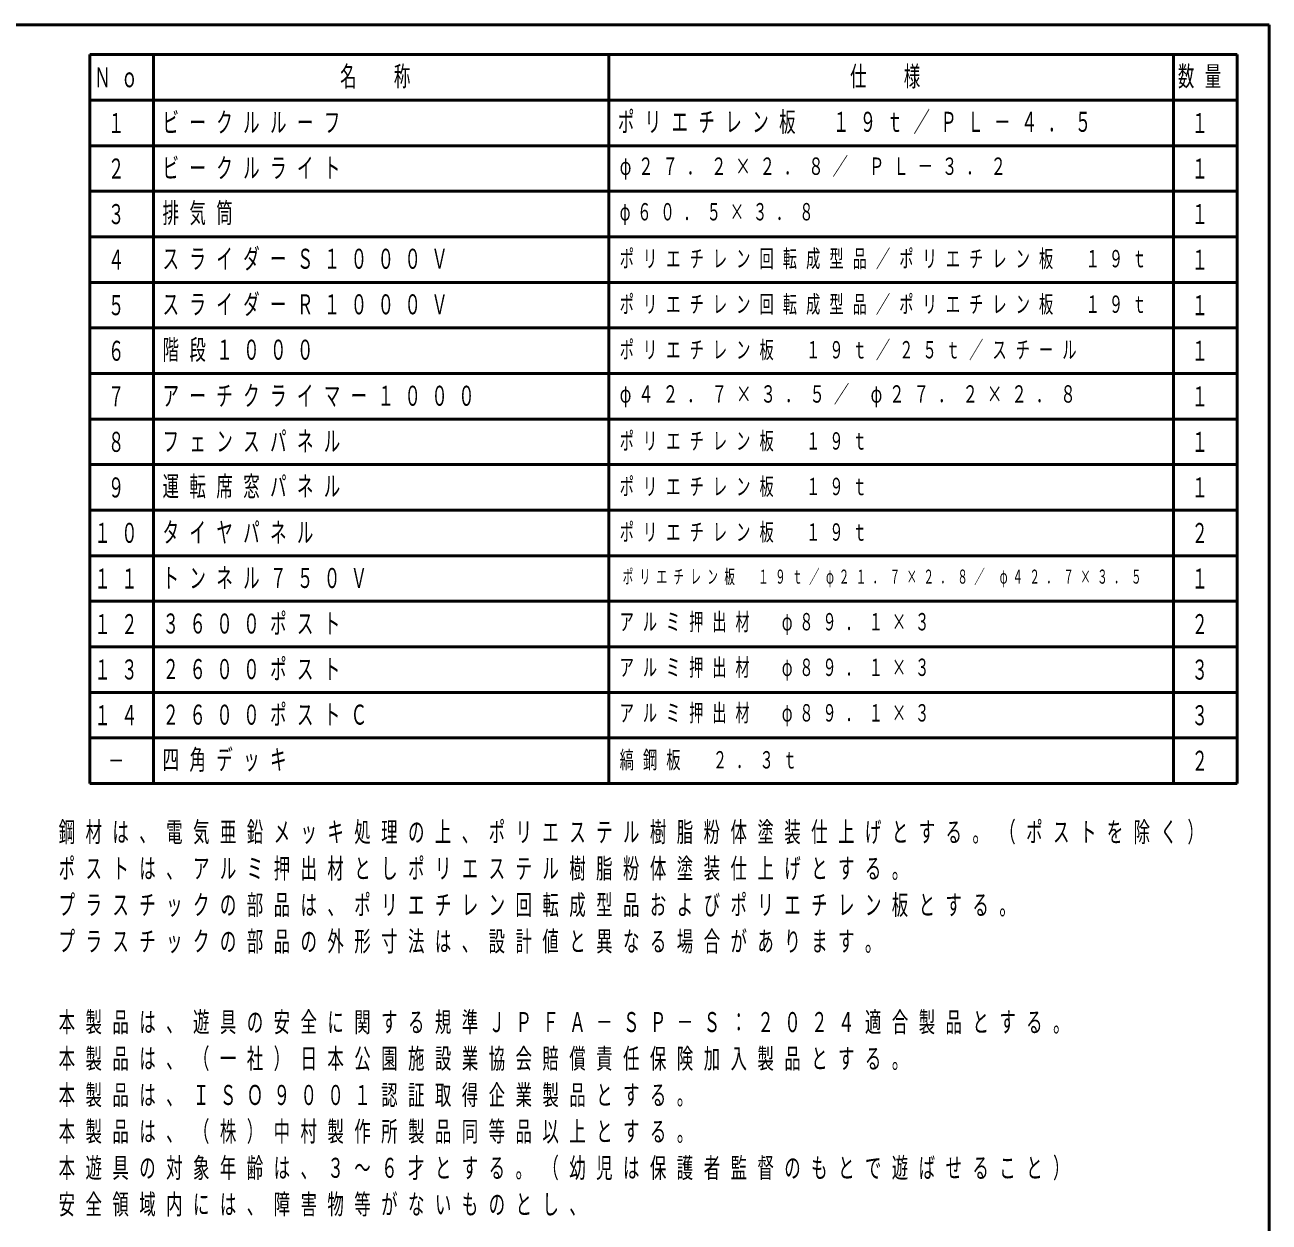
# Model space of a CAD drawing. Units: millimetres on the paper, scale 1:50. Extents: x -385 to 0, y -594 to 267.
# Drawn here: x -136.6 to 0, y 135.6 to 267 of the extents above; entities that cross this region are included whole.
import ezdxf
from ezdxf.enums import TextEntityAlignment as Align

# ---------------------------------------------------------------- set-up
doc = ezdxf.new("R2010")
doc.units = ezdxf.units.MM
doc.layers.add('LY_1', color=140, linetype='Continuous', lineweight=50)
doc.styles.add('ＭＳ ゴシック', font='')
doc.styles.get('ＭＳ ゴシック').set_extended_font_data('MS Gothic')

msp = doc.modelspace()

# ---------------------------------------------------------------- linework, layer by layer
at = {"layer": 'LY_1', "color": 7}
for p, q in [((0, 267), (-385, 267)), ((0, 0), (0, 267))]:
    msp.add_line(p, q, dxfattribs=at)
at = {"layer": 'LY_1'}
for p, q in [((-129.516, 263.733), (-3.516, 263.733)), ((-129.516, 183.733), (-129.516, 263.733)), ((-122.516, 183.733), (-122.516, 263.733)), ((-72.516, 183.733), (-72.516, 263.733)), ((-10.516, 183.733), (-10.516, 263.733)), ((-3.516, 183.733), (-3.516, 263.733)), ((-129.516, 258.733), (-3.516, 258.733)), ((-129.516, 253.733), (-3.516, 253.733)), ((-129.516, 248.733), (-3.516, 248.733)), ((-129.516, 243.733), (-3.516, 243.733)), ((-129.516, 238.733), (-3.516, 238.733)), ((-129.516, 233.733), (-3.516, 233.733)), ((-129.516, 228.733), (-3.516, 228.733)), ((-129.516, 223.733), (-3.516, 223.733)), ((-129.516, 218.733), (-3.516, 218.733)), ((-129.516, 213.733), (-3.516, 213.733)), ((-129.516, 208.733), (-3.516, 208.733)), ((-129.516, 203.733), (-3.516, 203.733)), ((-129.516, 198.733), (-3.516, 198.733)), ((-129.516, 193.733), (-3.516, 193.733)), ((-129.516, 188.733), (-3.516, 188.733)), ((-129.516, 183.733), (-3.516, 183.733))]:
    msp.add_line(p, q, dxfattribs=at)

# ---------------------------------------------------------------- texts
at = {"layer": 'LY_1', "color": 7, "style": 'ＭＳ ゴシック', "width": 0.6}
for s, p in [('１', (-127.516, 256.233)), ('１', (-8.516, 256.233)), ('２', (-127.516, 251.233)), ('１', (-8.516, 251.233)), ('３', (-127.516, 246.233)), ('１', (-8.516, 246.233)), ('４', (-127.516, 241.233)), ('１', (-8.516, 241.233)), ('５', (-127.516, 236.233)), ('１', (-8.516, 236.233)), ('６', (-127.516, 231.233)), ('１', (-8.516, 231.233)), ('７', (-127.516, 226.233)), ('１', (-8.516, 226.233)), ('８', (-127.516, 221.233)), ('１', (-8.516, 221.233)), ('９', (-127.516, 216.233)), ('１', (-8.516, 216.233)), ('２', (-8.516, 211.233)), ('１', (-8.516, 206.233)), ('２', (-8.516, 201.233)), ('３', (-8.516, 196.233)), ('３', (-8.516, 191.233)), ('２', (-8.516, 186.233)), ('－', (-127.516, 186.233))]:
    msp.add_text(s, height=2.199, dxfattribs=at).set_placement(p, align=Align.MIDDLE_LEFT)
at = {"layer": 'LY_1', "color": 7, "style": 'ＭＳ ゴシック'}
for s, insert, char_height, attachment_point in [('\\T1.64;\\W0.6;Ｎｏ', (-129.016, 261.233), 2.199, 4), ('\\T1.64;\\W0.6;名\u3000称', (-102.016, 261.233), 2.199, 4), ('\\T1.64;\\W0.6;仕\u3000様', (-46.016, 261.233), 2.199, 4), ('\\T1.64;\\W0.6;数量', (-10.016, 261.233), 2.199, 4), ('\\T1.64;\\W0.6;ビークルルーフ', (-121.516, 256.233), 2.199, 4), ('\\T1.64;\\W0.6;ポリエチレン板\u3000１９ｔ／ＰＬ－４．５', (-71.516, 256.233), 2.199, 4), ('\\T1.64;\\W0.6;ビークルライト', (-121.516, 251.233), 2.199, 4), ('\\T1.58;\\W0.65;φ２７．２×２．８／\\~ＰＬ－３．２', (-71.316, 251.233), 1.906, 4), ('\\T1.64;\\W0.6;排気筒', (-121.516, 246.233), 2.199, 4), ('\\T1.63;\\W0.6;φ６０．５×３．８', (-71.316, 246.233), 1.906, 4), ('\\T1.64;\\W0.6;スライダーＳ１０００Ｖ', (-121.516, 241.233), 2.199, 4), ('\\T1.64;\\W0.6;ポリエチレン回転成型品／ポリエチレン板\u3000１９ｔ', (-71.316, 241.233), 1.906, 4), ('\\T1.64;\\W0.6;スライダーＲ１０００Ｖ', (-121.516, 236.233), 2.199, 4), ('\\T1.64;\\W0.6;ポリエチレン回転成型品／ポリエチレン板\u3000１９ｔ', (-71.316, 236.233), 1.906, 4), ('\\T1.64;\\W0.6;階段１０００', (-121.516, 231.233), 2.199, 4), ('\\T1.64;\\W0.6;ポリエチレン板\u3000１９ｔ／２５ｔ／スチール', (-71.316, 231.233), 1.906, 4), ('\\T1.64;\\W0.6;アーチクライマー１０００', (-121.516, 226.233), 2.199, 4), ('\\T1.59;\\W0.65;φ４２．７×３．５／\\~φ２７．２×２．８', (-71.316, 226.233), 1.906, 4), ('\\T1.64;\\W0.6;フェンスパネル', (-121.516, 221.233), 2.199, 4), ('\\T1.64;\\W0.6;ポリエチレン板\u3000１９ｔ', (-71.316, 221.233), 1.906, 4), ('\\T1.64;\\W0.6;運転席窓パネル', (-121.516, 216.233), 2.199, 4), ('\\T1.64;\\W0.6;ポリエチレン板\u3000１９ｔ', (-71.316, 216.233), 1.906, 4), ('\\T1.64;\\W0.6;１０', (-129.016, 211.233), 2.199, 4), ('\\T1.64;\\W0.6;タイヤパネル', (-121.516, 211.233), 2.199, 4), ('\\T1.64;\\W0.6;ポリエチレン板\u3000１９ｔ', (-71.316, 211.233), 1.906, 4), ('\\T1.64;\\W0.6;１１', (-129.016, 206.233), 2.199, 4), ('\\T1.64;\\W0.6;トンネル７５０Ｖ', (-121.516, 206.233), 2.199, 4), ('\\T1.61;\\W0.55;ポリエチレン板\u3000１９ｔ／φ２１．７×２．８／\\~φ４２．７×３．５', (-70.985, 206.233), 1.54, 4), ('\\T1.64;\\W0.6;１２', (-129.016, 201.233), 2.199, 4), ('\\T1.64;\\W0.6;３６００ポスト', (-121.516, 201.233), 2.199, 4), ('\\T1.63;\\W0.6;アルミ押出材\u3000φ８９．１×３', (-71.316, 201.233), 1.906, 4), ('\\T1.64;\\W0.6;１３', (-129.016, 196.233), 2.199, 4), ('\\T1.64;\\W0.6;２６００ポスト', (-121.516, 196.233), 2.199, 4), ('\\T1.63;\\W0.6;アルミ押出材\u3000φ８９．１×３', (-71.316, 196.233), 1.906, 4), ('\\T1.64;\\W0.6;２６００ポストＣ', (-121.516, 191.233), 2.199, 4), ('\\T1.63;\\W0.6;アルミ押出材\u3000φ８９．１×３', (-71.316, 191.233), 1.906, 4), ('\\T1.64;\\W0.6;１４', (-129.016, 191.233), 2.199, 4), ('\\T1.64;\\W0.6;四角デッキ', (-121.516, 186.233), 2.199, 4), ('\\T1.64;\\W0.6;縞鋼板\u3000２．３ｔ', (-71.316, 186.233), 1.906, 4), ('\\T1.64;\\W0.6;鋼材は、電気亜鉛メッキ処理の上、ポリエステル樹脂粉体塗装仕上げとする。（ポストを除く）', (-132.93, 179.517), 2.199, 1), ('\\T1.64;\\W0.6;ポストは、アルミ押出材としポリエステル樹脂粉体塗装仕上げとする。', (-132.93, 175.517), 2.199, 1), ('\\T1.64;\\W0.6;プラスチックの部品は、ポリエチレン回転成型品およびポリエチレン板とする。', (-132.93, 171.517), 2.199, 1), ('\\T1.64;\\W0.6;プラスチックの部品の外形寸法は、設計値と異なる場合があります。', (-132.93, 167.517), 2.199, 1), ('\\T1.64;\\W0.6;本製品は、遊具の安全に関する規準ＪＰＦＡ－ＳＰ－Ｓ：２０２４適合製品とする。', (-132.93, 158.654), 2.199, 1), ('\\T1.64;\\W0.6;本製品は、（一社）日本公園施設業協会賠償責任保険加入製品とする。', (-132.93, 154.654), 2.199, 1), ('\\T1.64;\\W0.6;本製品は、ＩＳＯ９００１認証取得企業製品とする。', (-132.93, 150.654), 2.199, 1), ('\\T1.64;\\W0.6;本製品は、（株）中村製作所製品同等品以上とする。', (-132.93, 146.654), 2.199, 1), ('\\T1.64;\\W0.6;本遊具の対象年齢は、３～６才とする。（幼児は保護者監督のもとで遊ばせること）', (-132.93, 142.654), 2.199, 1), ('\\T1.64;\\W0.6;安全領域内には、障害物等がないものとし、', (-132.93, 138.654), 2.199, 1)]:
    msp.add_mtext(s, dxfattribs=dict(at, insert=insert, char_height=char_height, attachment_point=attachment_point))

doc.saveas('drawing.dxf')
